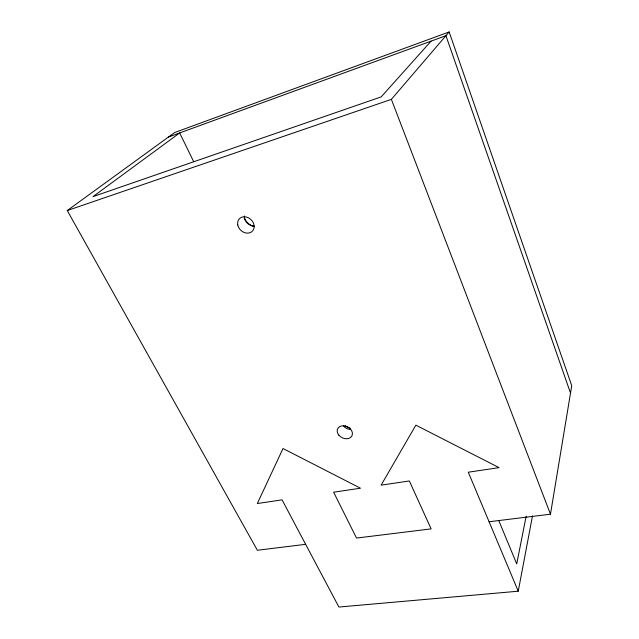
<?xml version="1.0" encoding="UTF-8"?>
<svg xmlns="http://www.w3.org/2000/svg" width="639" height="639" viewBox="0 0 639 639"><rect width="100%" height="100%" fill="white"/><g stroke="black" fill="none" stroke-linecap="round" stroke-linejoin="round"><path stroke-width="0.96" d="M489.083 521.751L550.475 514.195L571.737 385.692L449.153 31.95L174.623 132.553L67.263 210.55L257.373 550.267L305.65 544.324M518.245 591.211L468.283 472.205L499.075 467.636L415.869 425.159L381.124 485.145L409.343 480.959L431.117 528.884L356.522 538.062L333.622 492.198L360.484 488.212L283.013 448.53L257.325 503.532L282.071 499.85L338.902 607.05L518.245 591.211L532.479 515.969M526.145 516.256L516.727 563.91L498.851 520.753M67.263 210.55L391.38 99.364L449.153 31.95M431.101 41.12L381.219 96.872L92.982 196.628L179.671 132.944L193.633 161.587M168.456 137.042L445.942 35.704L570.515 393.113M391.38 99.364L550.475 514.195M254.138 226.03A8.866 7.325 43.8 0 1 244.338 215.998M254.122 226.709A14.082 11.662 44 0 1 244.186 218.059M350.22 428.242A12.492 9.641 26.7 0 1 345.14 425.806M350.46 429.488A7.86 6.047 26.7 0 1 343.486 425.925M338.814 435.095A7.972 6.078 26.7 0 0 351.897 435.918A7.972 6.078 26.7 0 0 343.718 425.774A7.972 6.078 26.7 0 0 338.814 435.095M237.788 225.016A9.002 7.388 43.5 0 0 251.407 232.013A9.002 7.388 43.5 0 0 248.483 217.819A9.002 7.388 43.5 0 0 237.788 225.016"/></g></svg>
